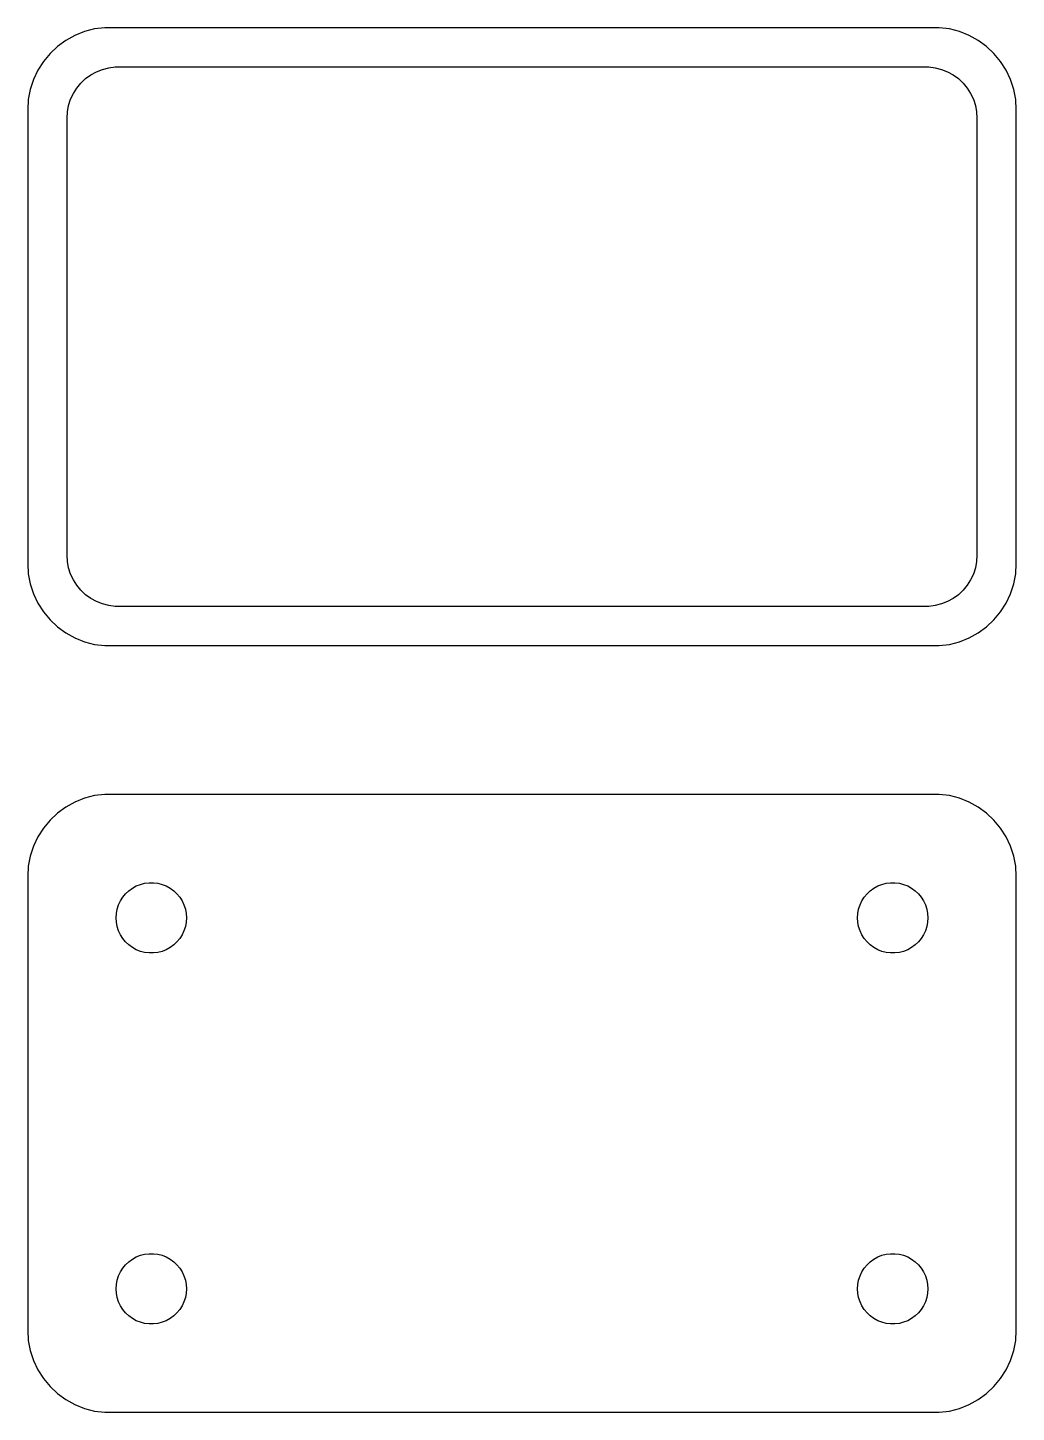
# Model space of a CAD drawing. Header units: metres. Extents: x -30 to 30, y 74.3 to 158.2.
import ezdxf

# ---------------------------------------------------------------- set-up
doc = ezdxf.new("R2010")
doc.units = ezdxf.units.M

msp = doc.modelspace()

# ---------------------------------------------------------------- linework, layer by layer
for p, q in [((-26.5451, 158.005), (-27.1289, 157.774)), ((-25.9369, 158.161), (-26.5451, 158.005)), ((-25.3139, 158.24), (-25.9369, 158.161)), ((25.3139, 158.24), (-25.3139, 158.24)), ((25.9369, 158.161), (25.3139, 158.24)), ((26.5451, 158.005), (25.9369, 158.161)), ((27.1289, 157.774), (26.5451, 158.005)), ((-28.1871, 157.103), (-28.6448, 156.673)), ((-27.6791, 157.472), (-28.1871, 157.103)), ((-27.1289, 157.774), (-27.6791, 157.472)), ((27.6791, 157.472), (27.1289, 157.774)), ((28.1871, 157.103), (27.6791, 157.472)), ((28.6448, 156.673), (28.1871, 157.103)), ((-28.6448, 156.673), (-29.0451, 156.189)), ((29.0451, 156.189), (28.6448, 156.673)), ((-29.3815, 155.659), (-29.6489, 155.091)), ((-29.0451, 156.189), (-29.3815, 155.659)), ((-26.4842, 155.149), (-26.168, 155.378)), ((-26.168, 155.378), (-25.8254, 155.567)), ((-25.8254, 155.567), (-25.4619, 155.711)), ((-25.4619, 155.711), (-25.0833, 155.808)), ((-25.0833, 155.808), (-24.6954, 155.857)), ((-24.6954, 155.857), (24.6954, 155.857)), ((24.6954, 155.857), (25.0833, 155.808)), ((25.0833, 155.808), (25.4619, 155.711)), ((25.4619, 155.711), (25.8254, 155.567)), ((25.8254, 155.567), (26.168, 155.378)), ((26.168, 155.378), (26.4842, 155.149)), ((29.3815, 155.659), (29.0451, 156.189)), ((29.6489, 155.091), (29.3815, 155.659)), ((-29.6489, 155.091), (-29.8429, 154.493)), ((-27.2279, 154.25), (-27.0184, 154.58)), ((-27.0184, 154.58), (-26.7692, 154.881)), ((-26.7692, 154.881), (-26.4842, 155.149)), ((26.4842, 155.149), (26.7692, 154.881)), ((26.7692, 154.881), (27.0184, 154.58)), ((27.0184, 154.58), (27.2279, 154.25)), ((29.8429, 154.493), (29.6489, 155.091)), ((-29.9606, 153.877), (-30, 153.25)), ((-29.8429, 154.493), (-29.9606, 153.877)), ((-27.5151, 153.524), (-27.3943, 153.896)), ((-27.3943, 153.896), (-27.2279, 154.25)), ((27.2279, 154.25), (27.3943, 153.896)), ((27.3943, 153.896), (27.5151, 153.524)), ((29.9606, 153.877), (29.8429, 154.493)), ((30, 153.25), (29.9606, 153.877)), ((-30, 153.25), (-30, 125.75)), ((-27.6129, 152.75), (-27.5884, 153.14)), ((-27.5884, 153.14), (-27.5151, 153.524)), ((27.5151, 153.524), (27.5884, 153.14)), ((27.5884, 153.14), (27.6129, 152.75)), ((30, 125.75), (30, 153.25)), ((-27.6129, 126.25), (-27.6129, 152.75)), ((27.6129, 152.75), (27.6129, 126.25)), ((-27.5884, 125.86), (-27.6129, 126.25)), ((27.6129, 126.25), (27.5884, 125.86)), ((-30, 125.75), (-29.9606, 125.123)), ((-27.5151, 125.476), (-27.5884, 125.86)), ((-27.3943, 125.104), (-27.5151, 125.476)), ((27.5151, 125.476), (27.3943, 125.104)), ((27.5884, 125.86), (27.5151, 125.476)), ((29.9606, 125.123), (30, 125.75)), ((-29.9606, 125.123), (-29.8429, 124.507)), ((-29.8429, 124.507), (-29.6489, 123.909)), ((-27.2279, 124.75), (-27.3943, 125.104)), ((-27.0184, 124.42), (-27.2279, 124.75)), ((-26.7692, 124.119), (-27.0184, 124.42)), ((27.0184, 124.42), (26.7692, 124.119)), ((27.2279, 124.75), (27.0184, 124.42)), ((27.3943, 125.104), (27.2279, 124.75)), ((29.6489, 123.909), (29.8429, 124.507)), ((29.8429, 124.507), (29.9606, 125.123)), ((-29.6489, 123.909), (-29.3815, 123.341)), ((-26.4842, 123.851), (-26.7692, 124.119)), ((-26.168, 123.622), (-26.4842, 123.851)), ((-25.8254, 123.433), (-26.168, 123.622)), ((26.168, 123.622), (25.8254, 123.433)), ((26.4842, 123.851), (26.168, 123.622)), ((26.7692, 124.119), (26.4842, 123.851)), ((29.3815, 123.341), (29.6489, 123.909)), ((-29.3815, 123.341), (-29.0451, 122.811)), ((-29.0451, 122.811), (-28.6448, 122.327)), ((-25.4619, 123.289), (-25.8254, 123.433)), ((-25.0833, 123.192), (-25.4619, 123.289)), ((-24.6954, 123.143), (-25.0833, 123.192)), ((24.6954, 123.143), (-24.6954, 123.143)), ((25.0833, 123.192), (24.6954, 123.143)), ((25.4619, 123.289), (25.0833, 123.192)), ((25.8254, 123.433), (25.4619, 123.289)), ((28.6448, 122.327), (29.0451, 122.811)), ((29.0451, 122.811), (29.3815, 123.341)), ((-28.6448, 122.327), (-28.1871, 121.897)), ((-28.1871, 121.897), (-27.6791, 121.528)), ((27.6791, 121.528), (28.1871, 121.897)), ((28.1871, 121.897), (28.6448, 122.327)), ((-27.6791, 121.528), (-27.1289, 121.226)), ((-27.1289, 121.226), (-26.5451, 120.995)), ((-26.5451, 120.995), (-25.9369, 120.839)), ((25.9369, 120.839), (26.5451, 120.995)), ((26.5451, 120.995), (27.1289, 121.226)), ((27.1289, 121.226), (27.6791, 121.528)), ((-25.9369, 120.839), (-25.3139, 120.76)), ((-25.3139, 120.76), (25.3139, 120.76)), ((25.3139, 120.76), (25.9369, 120.839)), ((-25.3139, 111.74), (-25.9369, 111.661)), ((25.3139, 111.74), (-25.3139, 111.74)), ((25.9369, 111.661), (25.3139, 111.74)), ((-27.6791, 110.972), (-28.1871, 110.603)), ((-27.1289, 111.274), (-27.6791, 110.972)), ((-26.5451, 111.505), (-27.1289, 111.274)), ((-25.9369, 111.661), (-26.5451, 111.505)), ((26.5451, 111.505), (25.9369, 111.661)), ((27.1289, 111.274), (26.5451, 111.505)), ((27.6791, 110.972), (27.1289, 111.274)), ((28.1871, 110.603), (27.6791, 110.972)), ((-28.6448, 110.173), (-29.0451, 109.689)), ((-28.1871, 110.603), (-28.6448, 110.173)), ((28.6448, 110.173), (28.1871, 110.603)), ((29.0451, 109.689), (28.6448, 110.173)), ((-29.0451, 109.689), (-29.3815, 109.159)), ((29.3815, 109.159), (29.0451, 109.689)), ((-29.6489, 108.591), (-29.8429, 107.993)), ((-29.3815, 109.159), (-29.6489, 108.591)), ((29.6489, 108.591), (29.3815, 109.159)), ((29.8429, 107.993), (29.6489, 108.591)), ((-29.8429, 107.993), (-29.9606, 107.377)), ((29.9606, 107.377), (29.8429, 107.993)), ((-29.9606, 107.377), (-30, 106.75)), ((-30, 106.75), (-30, 79.25)), ((30, 106.75), (29.9606, 107.377)), ((30, 79.25), (30, 106.75)), ((-24.0565, 105.712), (-23.8611, 105.895)), ((-23.8611, 105.895), (-23.6441, 106.053)), ((-23.6441, 106.053), (-23.4091, 106.182)), ((-23.4091, 106.182), (-23.1598, 106.281)), ((-23.1598, 106.281), (-22.9001, 106.347)), ((-22.9001, 106.347), (-22.6341, 106.381)), ((-22.6341, 106.381), (-22.3659, 106.381)), ((-22.3659, 106.381), (-22.0999, 106.347)), ((-22.0999, 106.347), (-21.8401, 106.281)), ((-21.8401, 106.281), (-21.5908, 106.182)), ((-21.5908, 106.182), (-21.3559, 106.053)), ((-21.3559, 106.053), (-21.1389, 105.895)), ((-21.1389, 105.895), (-20.9434, 105.712)), ((20.9434, 105.712), (21.1389, 105.895)), ((21.1389, 105.895), (21.3559, 106.053)), ((21.3559, 106.053), (21.5908, 106.182)), ((21.5908, 106.182), (21.8401, 106.281)), ((21.8401, 106.281), (22.0999, 106.347)), ((22.0999, 106.347), (22.3659, 106.381)), ((22.3659, 106.381), (22.6341, 106.381)), ((22.6341, 106.381), (22.9001, 106.347)), ((22.9001, 106.347), (23.1598, 106.281)), ((23.1598, 106.281), (23.4091, 106.182)), ((23.4091, 106.182), (23.6441, 106.053)), ((23.6441, 106.053), (23.8611, 105.895)), ((23.8611, 105.895), (24.0565, 105.712)), ((-24.5682, 104.781), (-24.4853, 105.036)), ((-24.4853, 105.036), (-24.3712, 105.279)), ((-24.3712, 105.279), (-24.2275, 105.505)), ((-24.2275, 105.505), (-24.0565, 105.712)), ((-20.9434, 105.712), (-20.7725, 105.505)), ((-20.7725, 105.505), (-20.6288, 105.279)), ((-20.6288, 105.279), (-20.5146, 105.036)), ((-20.5146, 105.036), (-20.4318, 104.781)), ((20.4318, 104.781), (20.5146, 105.036)), ((20.5146, 105.036), (20.6288, 105.279)), ((20.6288, 105.279), (20.7725, 105.505)), ((20.7725, 105.505), (20.9434, 105.712)), ((24.0565, 105.712), (24.2275, 105.505)), ((24.2275, 105.505), (24.3712, 105.279)), ((24.3712, 105.279), (24.4853, 105.036)), ((24.4853, 105.036), (24.5682, 104.781)), ((-24.6353, 104.25), (-24.6185, 104.518)), ((-24.6185, 103.982), (-24.6353, 104.25)), ((-24.6185, 104.518), (-24.5682, 104.781)), ((-20.4318, 104.781), (-20.3815, 104.518)), ((-20.3815, 104.518), (-20.3647, 104.25)), ((-20.3647, 104.25), (-20.3815, 103.982)), ((20.3647, 104.25), (20.3815, 104.518)), ((20.3815, 103.982), (20.3647, 104.25)), ((20.3815, 104.518), (20.4318, 104.781)), ((24.5682, 104.781), (24.6185, 104.518)), ((24.6185, 104.518), (24.6353, 104.25)), ((24.6353, 104.25), (24.6185, 103.982)), ((-24.5682, 103.719), (-24.6185, 103.982)), ((-24.4853, 103.464), (-24.5682, 103.719)), ((-24.3712, 103.221), (-24.4853, 103.464)), ((-20.5146, 103.464), (-20.6288, 103.221)), ((-20.4318, 103.719), (-20.5146, 103.464)), ((-20.3815, 103.982), (-20.4318, 103.719)), ((20.4318, 103.719), (20.3815, 103.982)), ((20.5146, 103.464), (20.4318, 103.719)), ((20.6288, 103.221), (20.5146, 103.464)), ((24.4853, 103.464), (24.3712, 103.221)), ((24.5682, 103.719), (24.4853, 103.464)), ((24.6185, 103.982), (24.5682, 103.719)), ((-24.2275, 102.995), (-24.3712, 103.221)), ((-24.0565, 102.788), (-24.2275, 102.995)), ((-23.8611, 102.605), (-24.0565, 102.788)), ((-23.6441, 102.447), (-23.8611, 102.605)), ((-21.1389, 102.605), (-21.3559, 102.447)), ((-20.9434, 102.788), (-21.1389, 102.605)), ((-20.7725, 102.995), (-20.9434, 102.788)), ((-20.6288, 103.221), (-20.7725, 102.995)), ((20.7725, 102.995), (20.6288, 103.221)), ((20.9434, 102.788), (20.7725, 102.995)), ((21.1389, 102.605), (20.9434, 102.788)), ((21.3559, 102.447), (21.1389, 102.605)), ((23.8611, 102.605), (23.6441, 102.447)), ((24.0565, 102.788), (23.8611, 102.605)), ((24.2275, 102.995), (24.0565, 102.788)), ((24.3712, 103.221), (24.2275, 102.995)), ((-23.4091, 102.318), (-23.6441, 102.447)), ((-23.1598, 102.219), (-23.4091, 102.318)), ((-22.9001, 102.153), (-23.1598, 102.219)), ((-22.6341, 102.119), (-22.9001, 102.153)), ((-22.3659, 102.119), (-22.6341, 102.119)), ((-22.0999, 102.153), (-22.3659, 102.119)), ((-21.8401, 102.219), (-22.0999, 102.153)), ((-21.5908, 102.318), (-21.8401, 102.219)), ((-21.3559, 102.447), (-21.5908, 102.318)), ((21.5908, 102.318), (21.3559, 102.447)), ((21.8401, 102.219), (21.5908, 102.318)), ((22.0999, 102.153), (21.8401, 102.219)), ((22.3659, 102.119), (22.0999, 102.153)), ((22.6341, 102.119), (22.3659, 102.119)), ((22.9001, 102.153), (22.6341, 102.119)), ((23.1598, 102.219), (22.9001, 102.153)), ((23.4091, 102.318), (23.1598, 102.219)), ((23.6441, 102.447), (23.4091, 102.318)), ((-24.2275, 83.0051), (-24.0565, 83.2117)), ((-24.0565, 83.2117), (-23.8611, 83.3953)), ((-23.8611, 83.3953), (-23.6441, 83.5529)), ((-23.6441, 83.5529), (-23.4091, 83.6821)), ((-23.4091, 83.6821), (-23.1598, 83.7808)), ((-23.1598, 83.7808), (-22.9001, 83.8475)), ((-22.9001, 83.8475), (-22.6341, 83.8811)), ((-22.6341, 83.8811), (-22.3659, 83.8811)), ((-22.3659, 83.8811), (-22.0999, 83.8475)), ((-22.0999, 83.8475), (-21.8401, 83.7808)), ((-21.8401, 83.7808), (-21.5908, 83.6821)), ((-21.5908, 83.6821), (-21.3559, 83.5529)), ((-21.3559, 83.5529), (-21.1389, 83.3953)), ((-21.1389, 83.3953), (-20.9434, 83.2117)), ((-20.9434, 83.2117), (-20.7725, 83.0051)), ((20.7725, 83.0051), (20.9434, 83.2117)), ((20.9434, 83.2117), (21.1389, 83.3953)), ((21.1389, 83.3953), (21.3559, 83.5529)), ((21.3559, 83.5529), (21.5908, 83.6821)), ((21.5908, 83.6821), (21.8401, 83.7808)), ((21.8401, 83.7808), (22.0999, 83.8475)), ((22.0999, 83.8475), (22.3659, 83.8811)), ((22.3659, 83.8811), (22.6341, 83.8811)), ((22.6341, 83.8811), (22.9001, 83.8475)), ((22.9001, 83.8475), (23.1598, 83.7808)), ((23.1598, 83.7808), (23.4091, 83.6821)), ((23.4091, 83.6821), (23.6441, 83.5529)), ((23.6441, 83.5529), (23.8611, 83.3953)), ((23.8611, 83.3953), (24.0565, 83.2117)), ((24.0565, 83.2117), (24.2275, 83.0051)), ((-24.5682, 82.281), (-24.4853, 82.5361)), ((-24.4853, 82.5361), (-24.3712, 82.7787)), ((-24.3712, 82.7787), (-24.2275, 83.0051)), ((-20.7725, 83.0051), (-20.6288, 82.7787)), ((-20.6288, 82.7787), (-20.5146, 82.5361)), ((-20.5146, 82.5361), (-20.4318, 82.281)), ((20.4318, 82.281), (20.5146, 82.5361)), ((20.5146, 82.5361), (20.6288, 82.7787)), ((20.6288, 82.7787), (20.7725, 83.0051)), ((24.2275, 83.0051), (24.3712, 82.7787)), ((24.3712, 82.7787), (24.4853, 82.5361)), ((24.4853, 82.5361), (24.5682, 82.281)), ((-24.6353, 81.75), (-24.6185, 82.0176)), ((-24.6185, 81.4824), (-24.6353, 81.75)), ((-24.6185, 82.0176), (-24.5682, 82.281)), ((-24.5682, 81.219), (-24.6185, 81.4824)), ((-20.4318, 82.281), (-20.3815, 82.0176)), ((-20.3815, 81.4824), (-20.4318, 81.219)), ((-20.3815, 82.0176), (-20.3647, 81.75)), ((-20.3647, 81.75), (-20.3815, 81.4824)), ((20.3647, 81.75), (20.3815, 82.0176)), ((20.3815, 81.4824), (20.3647, 81.75)), ((20.3815, 82.0176), (20.4318, 82.281)), ((20.4318, 81.219), (20.3815, 81.4824)), ((24.5682, 82.281), (24.6185, 82.0176)), ((24.6185, 81.4824), (24.5682, 81.219)), ((24.6185, 82.0176), (24.6353, 81.75)), ((24.6353, 81.75), (24.6185, 81.4824)), ((-24.4853, 80.964), (-24.5682, 81.219)), ((-24.3712, 80.7213), (-24.4853, 80.964)), ((-24.2275, 80.4949), (-24.3712, 80.7213)), ((-20.6288, 80.7213), (-20.7725, 80.4949)), ((-20.5146, 80.964), (-20.6288, 80.7213)), ((-20.4318, 81.219), (-20.5146, 80.964)), ((20.5146, 80.964), (20.4318, 81.219)), ((20.6288, 80.7213), (20.5146, 80.964)), ((20.7725, 80.4949), (20.6288, 80.7213)), ((24.3712, 80.7213), (24.2275, 80.4949)), ((24.4853, 80.964), (24.3712, 80.7213)), ((24.5682, 81.219), (24.4853, 80.964)), ((-24.0565, 80.2883), (-24.2275, 80.4949)), ((-23.8611, 80.1047), (-24.0565, 80.2883)), ((-23.6441, 79.9471), (-23.8611, 80.1047)), ((-23.4091, 79.8179), (-23.6441, 79.9471)), ((-23.1598, 79.7192), (-23.4091, 79.8179)), ((-21.5908, 79.8179), (-21.8401, 79.7192)), ((-21.3559, 79.9471), (-21.5908, 79.8179)), ((-21.1389, 80.1047), (-21.3559, 79.9471)), ((-20.9434, 80.2883), (-21.1389, 80.1047)), ((-20.7725, 80.4949), (-20.9434, 80.2883)), ((20.9434, 80.2883), (20.7725, 80.4949)), ((21.1389, 80.1047), (20.9434, 80.2883)), ((21.3559, 79.9471), (21.1389, 80.1047)), ((21.5908, 79.8179), (21.3559, 79.9471)), ((21.8401, 79.7192), (21.5908, 79.8179)), ((23.4091, 79.8179), (23.1598, 79.7192)), ((23.6441, 79.9471), (23.4091, 79.8179)), ((23.8611, 80.1047), (23.6441, 79.9471)), ((24.0565, 80.2883), (23.8611, 80.1047)), ((24.2275, 80.4949), (24.0565, 80.2883)), ((-30, 79.25), (-29.9606, 78.6233)), ((-22.9001, 79.6525), (-23.1598, 79.7192)), ((-22.6341, 79.6189), (-22.9001, 79.6525)), ((-22.3659, 79.6189), (-22.6341, 79.6189)), ((-22.0999, 79.6525), (-22.3659, 79.6189)), ((-21.8401, 79.7192), (-22.0999, 79.6525)), ((22.0999, 79.6525), (21.8401, 79.7192)), ((22.3659, 79.6189), (22.0999, 79.6525)), ((22.6341, 79.6189), (22.3659, 79.6189)), ((22.9001, 79.6525), (22.6341, 79.6189)), ((23.1598, 79.7192), (22.9001, 79.6525)), ((29.9606, 78.6233), (30, 79.25)), ((-29.9606, 78.6233), (-29.8429, 78.0066)), ((29.8429, 78.0066), (29.9606, 78.6233)), ((-29.8429, 78.0066), (-29.6489, 77.4094)), ((-29.6489, 77.4094), (-29.3815, 76.8412)), ((29.3815, 76.8412), (29.6489, 77.4094)), ((29.6489, 77.4094), (29.8429, 78.0066)), ((-29.3815, 76.8412), (-29.0451, 76.3111)), ((29.0451, 76.3111), (29.3815, 76.8412)), ((-29.0451, 76.3111), (-28.6448, 75.8273)), ((-28.6448, 75.8273), (-28.1871, 75.3974)), ((28.1871, 75.3974), (28.6448, 75.8273)), ((28.6448, 75.8273), (29.0451, 76.3111)), ((-28.1871, 75.3974), (-27.6791, 75.0284)), ((-27.6791, 75.0284), (-27.1289, 74.7259)), ((27.1289, 74.7259), (27.6791, 75.0284)), ((27.6791, 75.0284), (28.1871, 75.3974)), ((-27.1289, 74.7259), (-26.5451, 74.4947)), ((-26.5451, 74.4947), (-25.9369, 74.3386)), ((-25.9369, 74.3386), (-25.3139, 74.2599)), ((-25.3139, 74.2599), (25.3139, 74.2599)), ((25.3139, 74.2599), (25.9369, 74.3386)), ((25.9369, 74.3386), (26.5451, 74.4947)), ((26.5451, 74.4947), (27.1289, 74.7259))]:
    msp.add_line(p, q)

doc.saveas('drawing.dxf')
